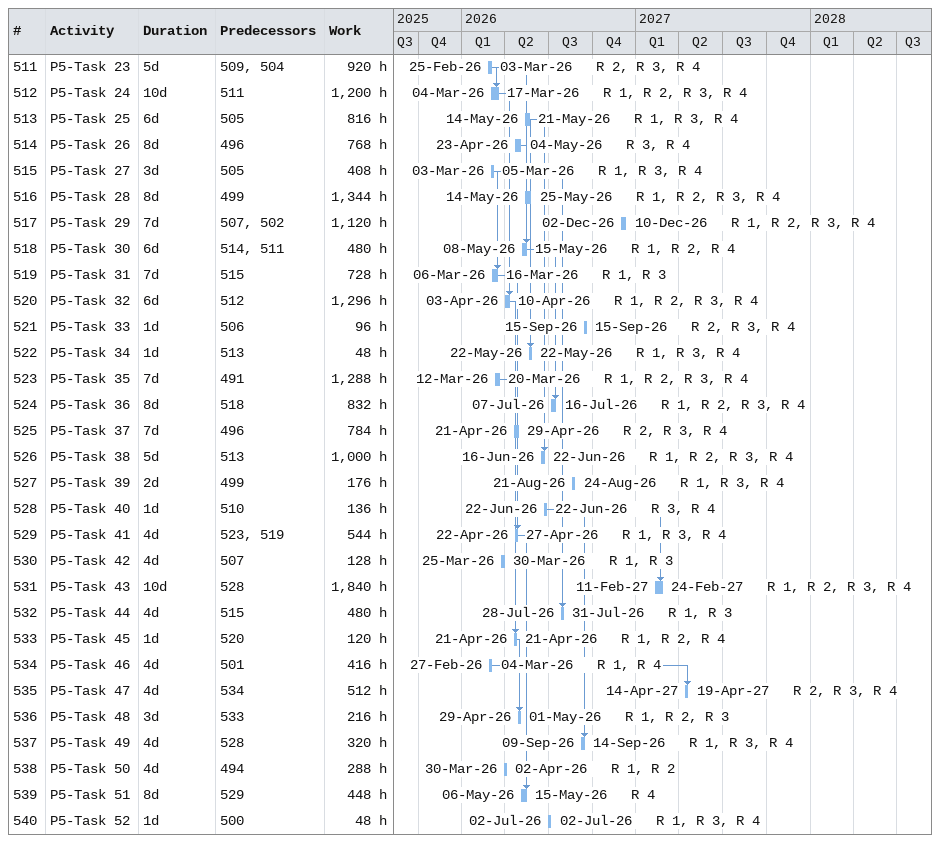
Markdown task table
| ID | Task | Duration | Start | Finish | Predecessors | Resources | Work (h) |
|---|---|---|---|---|---|---|---|
| 511 | P5-Task 23 | 5d | 2026-02-25 | 2026-03-03 | 509, 504 | R 2, R 3, R 4 | 920 |
| 512 | P5-Task 24 | 10d | 2026-03-04 | 2026-03-17 | 511 | R 1, R 2, R 3, R 4 | 1200 |
| 513 | P5-Task 25 | 6d | 2026-05-14 | 2026-05-21 | 505 | R 1, R 3, R 4 | 816 |
| 514 | P5-Task 26 | 8d | 2026-04-23 | 2026-05-04 | 496 | R 3, R 4 | 768 |
| 515 | P5-Task 27 | 3d | 2026-03-03 | 2026-03-05 | 505 | R 1, R 3, R 4 | 408 |
| 516 | P5-Task 28 | 8d | 2026-05-14 | 2026-05-25 | 499 | R 1, R 2, R 3, R 4 | 1344 |
| 517 | P5-Task 29 | 7d | 2026-12-02 | 2026-12-10 | 507, 502 | R 1, R 2, R 3, R 4 | 1120 |
| 518 | P5-Task 30 | 6d | 2026-05-08 | 2026-05-15 | 514, 511 | R 1, R 2, R 4 | 480 |
| 519 | P5-Task 31 | 7d | 2026-03-06 | 2026-03-16 | 515 | R 1, R 3 | 728 |
| 520 | P5-Task 32 | 6d | 2026-04-03 | 2026-04-10 | 512 | R 1, R 2, R 3, R 4 | 1296 |
| 521 | P5-Task 33 | 1d | 2026-09-15 | 2026-09-15 | 506 | R 2, R 3, R 4 | 96 |
| 522 | P5-Task 34 | 1d | 2026-05-22 | 2026-05-22 | 513 | R 1, R 3, R 4 | 48 |
| 523 | P5-Task 35 | 7d | 2026-03-12 | 2026-03-20 | 491 | R 1, R 2, R 3, R 4 | 1288 |
| 524 | P5-Task 36 | 8d | 2026-07-07 | 2026-07-16 | 518 | R 1, R 2, R 3, R 4 | 832 |
| 525 | P5-Task 37 | 7d | 2026-04-21 | 2026-04-29 | 496 | R 2, R 3, R 4 | 784 |
| 526 | P5-Task 38 | 5d | 2026-06-16 | 2026-06-22 | 513 | R 1, R 2, R 3, R 4 | 1000 |
| 527 | P5-Task 39 | 2d | 2026-08-21 | 2026-08-24 | 499 | R 1, R 3, R 4 | 176 |
| 528 | P5-Task 40 | 1d | 2026-06-22 | 2026-06-22 | 510 | R 3, R 4 | 136 |
| 529 | P5-Task 41 | 4d | 2026-04-22 | 2026-04-27 | 523, 519 | R 1, R 3, R 4 | 544 |
| 530 | P5-Task 42 | 4d | 2026-03-25 | 2026-03-30 | 507 | R 1, R 3 | 128 |
| 531 | P5-Task 43 | 10d | 2027-02-11 | 2027-02-24 | 528 | R 1, R 2, R 3, R 4 | 1840 |
| 532 | P5-Task 44 | 4d | 2026-07-28 | 2026-07-31 | 515 | R 1, R 3 | 480 |
| 533 | P5-Task 45 | 1d | 2026-04-21 | 2026-04-21 | 520 | R 1, R 2, R 4 | 120 |
| 534 | P5-Task 46 | 4d | 2026-02-27 | 2026-03-04 | 501 | R 1, R 4 | 416 |
| 535 | P5-Task 47 | 4d | 2027-04-14 | 2027-04-19 | 534 | R 2, R 3, R 4 | 512 |
| 536 | P5-Task 48 | 3d | 2026-04-29 | 2026-05-01 | 533 | R 1, R 2, R 3 | 216 |
| 537 | P5-Task 49 | 4d | 2026-09-09 | 2026-09-14 | 528 | R 1, R 3, R 4 | 320 |
| 538 | P5-Task 50 | 4d | 2026-03-30 | 2026-04-02 | 494 | R 1, R 2 | 288 |
| 539 | P5-Task 51 | 8d | 2026-05-06 | 2026-05-15 | 529 | R 4 | 448 |
| 540 | P5-Task 52 | 1d | 2026-07-02 | 2026-07-02 | 500 | R 1, R 3, R 4 | 48 |
